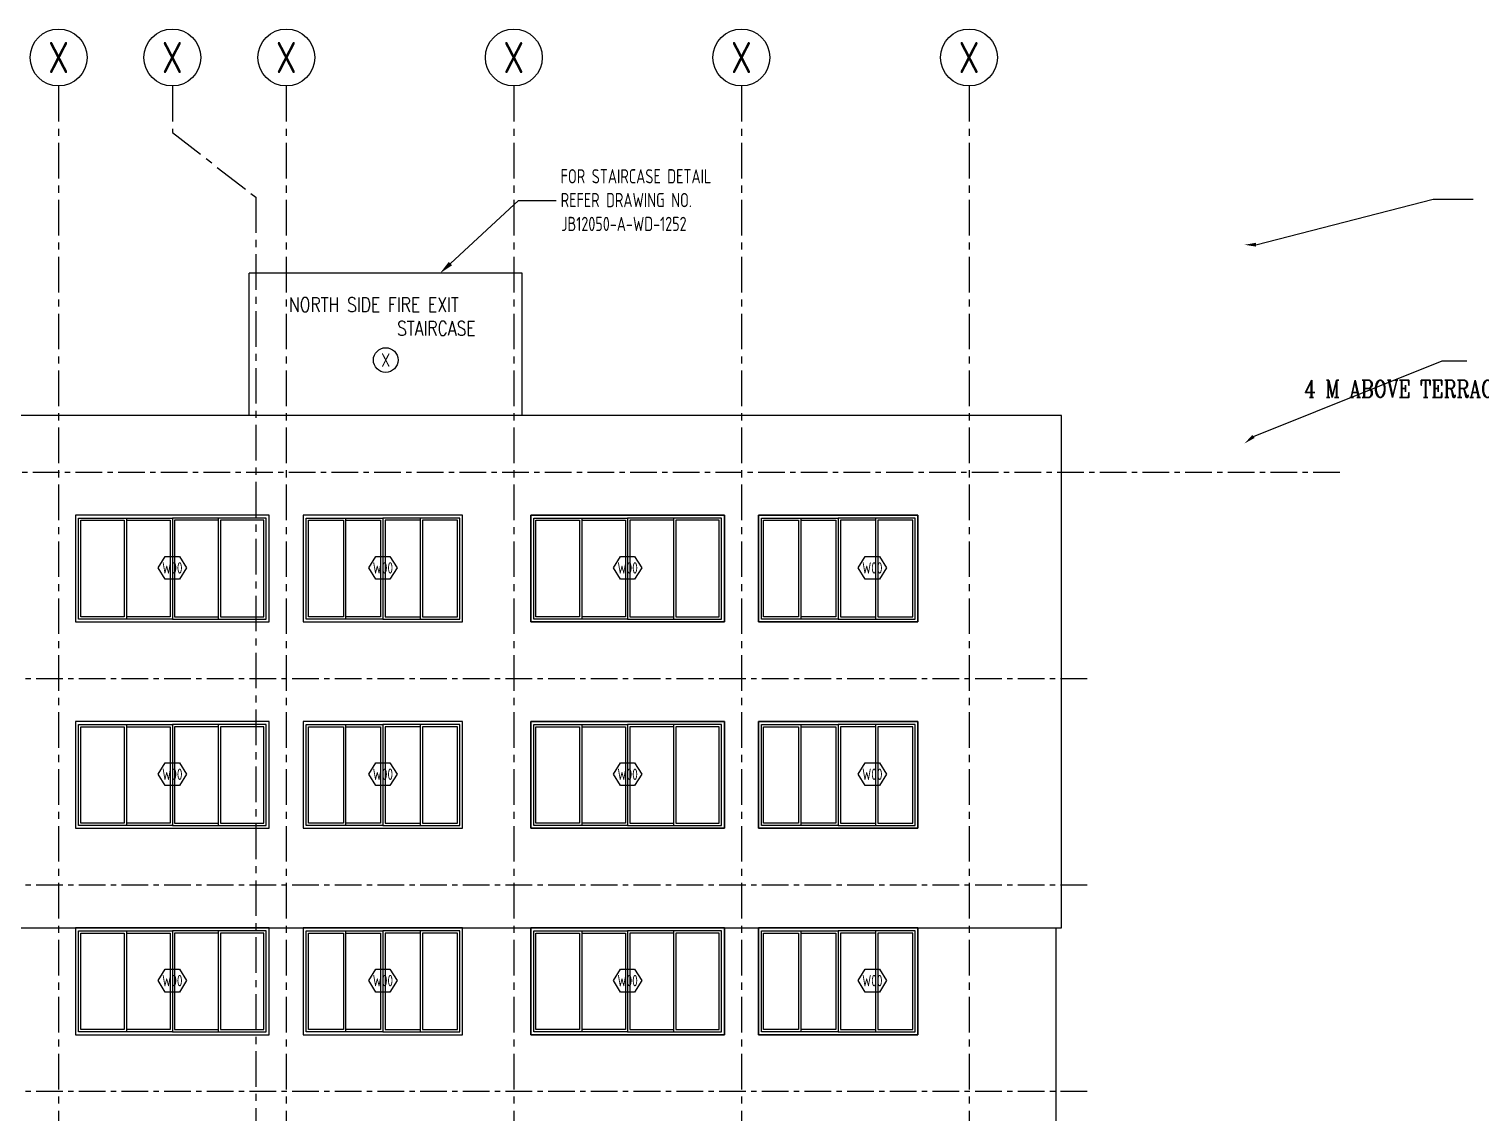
# Model space of a CAD drawing. Header units: millimetres. Extents: x -661525 to 498941, y 282148 to 1359693.
# Drawn here: x -241258 to -215745, y 733088 to 752128 of the extents above; entities that cross this region are included whole.
import ezdxf
from ezdxf.enums import TextEntityAlignment as Align

# ---------------------------------------------------------------- set-up
doc = ezdxf.new("R2010")
doc.units = ezdxf.units.MM
doc.header["$LTSCALE"] = 2.5
doc.linetypes.add('CENTER', pattern=[2, 1.25, -0.25, 0.25, -0.25])
doc.layers.get('0').update_dxf_attribs({"linetype": 'CONTINUOUS'})
doc.layers.get('DEFPOINTS').update_dxf_attribs({"linetype": 'CONTINUOUS'})
for name, color, linetype in [('A-ANNO-GRID', 5, 'CENTER'), ('A-ANNO-NOTE', 11, 'CONTINUOUS'), ('A-ANNO-TEXT', 7, 'CONTINUOUS'), ('A-ELEV-HEVY', 2, 'CONTINUOUS'), ('A-ELEV-MEDM', 34, 'CONTINUOUS'), ('A-ELEV-THIN', 8, 'CONTINUOUS'), ('I-ANNO-NOTE', 11, 'CONTINUOUS')]:
    doc.layers.add(name, color=color, linetype=linetype)
doc.styles.add('COMPLEX', font='complex.shx', dxfattribs={"width": 0.8})
doc.styles.add('ISOCP', font='isocp.shx', dxfattribs={"width": 0.8})
doc.styles.add('ROMAND', font='ROMAND')

msp = doc.modelspace()

# ---------------------------------------------------------------- linework, layer by layer
at = {"color": 252}
for p, q in [((-238989.9, 742662.8), (-238863.5, 742862.8)), ((-238863.5, 742862.8), (-238616.2, 742862.8)), ((-238616.2, 742862.8), (-238489.9, 742662.8)), ((-235289.8, 742662.8), (-235163.4, 742862.8)), ((-235163.4, 742862.8), (-234916.1, 742862.8)), ((-234916.1, 742862.8), (-234789.8, 742662.8)), ((-230989.7, 742662.8), (-230863.4, 742862.8)), ((-230863.4, 742862.8), (-230616.1, 742862.8)), ((-230616.1, 742862.8), (-230489.7, 742662.8)), ((-226689.7, 742662.8), (-226563.4, 742862.8)), ((-226563.4, 742862.8), (-226316.1, 742862.8)), ((-226316.1, 742862.8), (-226189.7, 742662.8)), ((-238863.5, 742462.8), (-238989.9, 742662.8)), ((-238616.2, 742462.8), (-238863.5, 742462.8)), ((-238489.9, 742662.8), (-238616.2, 742462.8)), ((-235163.4, 742462.8), (-235289.8, 742662.8)), ((-234916.1, 742462.8), (-235163.4, 742462.8)), ((-234789.8, 742662.8), (-234916.1, 742462.8)), ((-230863.4, 742462.8), (-230989.7, 742662.8)), ((-230616.1, 742462.8), (-230863.4, 742462.8)), ((-230489.7, 742662.8), (-230616.1, 742462.8)), ((-226563.4, 742462.8), (-226689.7, 742662.8)), ((-226316.1, 742462.8), (-226563.4, 742462.8)), ((-226189.7, 742662.8), (-226316.1, 742462.8)), ((-238989.9, 739037.8), (-238863.5, 739237.8)), ((-238863.5, 739237.8), (-238616.2, 739237.8)), ((-238616.2, 739237.8), (-238489.9, 739037.8)), ((-235289.8, 739037.8), (-235163.4, 739237.8)), ((-235163.4, 739237.8), (-234916.1, 739237.8)), ((-234916.1, 739237.8), (-234789.8, 739037.8)), ((-230989.7, 739037.8), (-230863.4, 739237.8)), ((-230863.4, 739237.8), (-230616.1, 739237.8)), ((-230616.1, 739237.8), (-230489.7, 739037.8)), ((-226689.7, 739037.8), (-226563.4, 739237.8)), ((-226563.4, 739237.8), (-226316.1, 739237.8)), ((-226316.1, 739237.8), (-226189.7, 739037.8)), ((-238863.5, 738837.8), (-238989.9, 739037.8)), ((-238489.9, 739037.8), (-238616.2, 738837.8)), ((-235163.4, 738837.8), (-235289.8, 739037.8)), ((-234789.8, 739037.8), (-234916.1, 738837.8)), ((-230863.4, 738837.8), (-230989.7, 739037.8)), ((-230489.7, 739037.8), (-230616.1, 738837.8)), ((-226563.4, 738837.8), (-226689.7, 739037.8)), ((-226189.7, 739037.8), (-226316.1, 738837.8)), ((-238616.2, 738837.8), (-238863.5, 738837.8)), ((-234916.1, 738837.8), (-235163.4, 738837.8)), ((-230616.1, 738837.8), (-230863.4, 738837.8)), ((-226316.1, 738837.8), (-226563.4, 738837.8)), ((-238989.9, 735412.8), (-238863.5, 735612.8)), ((-238863.5, 735612.8), (-238616.2, 735612.8)), ((-238616.2, 735612.8), (-238489.9, 735412.8)), ((-235289.8, 735412.8), (-235163.4, 735612.8)), ((-235163.4, 735612.8), (-234916.1, 735612.8)), ((-234916.1, 735612.8), (-234789.8, 735412.8)), ((-230989.7, 735412.8), (-230863.4, 735612.8)), ((-230863.4, 735612.8), (-230616.1, 735612.8)), ((-230616.1, 735612.8), (-230489.7, 735412.8)), ((-226689.7, 735412.8), (-226563.4, 735612.8)), ((-226563.4, 735612.8), (-226316.1, 735612.8)), ((-226316.1, 735612.8), (-226189.7, 735412.8)), ((-238863.5, 735212.8), (-238989.9, 735412.8)), ((-238489.9, 735412.8), (-238616.2, 735212.8)), ((-235163.4, 735212.8), (-235289.8, 735412.8)), ((-234789.8, 735412.8), (-234916.1, 735212.8)), ((-230863.4, 735212.8), (-230989.7, 735412.8)), ((-230489.7, 735412.8), (-230616.1, 735212.8)), ((-226563.4, 735212.8), (-226689.7, 735412.8)), ((-226189.7, 735412.8), (-226316.1, 735212.8)), ((-238616.2, 735212.8), (-238863.5, 735212.8)), ((-234916.1, 735212.8), (-235163.4, 735212.8)), ((-230616.1, 735212.8), (-230863.4, 735212.8)), ((-226316.1, 735212.8), (-226563.4, 735212.8))]:
    msp.add_line(p, q, dxfattribs=at)
at = {"color": 252, "linetype": 'Continuous'}
for centre in [(-240738.7, 751627.9), (-238740.4, 751627.9), (-236737.4, 751627.9), (-232739.7, 751627.9), (-228739.7, 751627.9), (-224739.7, 751627.9)]:
    msp.add_circle(centre, 500, dxfattribs=at)
msp.add_ellipse((-234989.7, 746313.3), major_axis=(217, 0.1), ratio=1, start_param=3.1413167, end_param=9.424502, dxfattribs=at)
at = {"layer": 'A-ANNO-GRID', "color": 252, "ltscale": 200}
for p, q in [((-240739.7, 751127.9), (-240739.7, 712400.6)), ((-238738.9, 751127.9), (-238738.9, 750312.4)), ((-236739.7, 751127.9), (-236739.7, 712400.6)), ((-232739.7, 751127.9), (-232739.7, 712400.6)), ((-228739.7, 751127.9), (-228739.7, 712400.6)), ((-224739.7, 751127.9), (-224739.7, 712400.6)), ((-238738.9, 750312.4), (-237274.7, 749173.4)), ((-237274.7, 749173.4), (-237274.7, 712400.6))]:
    msp.add_line(p, q, dxfattribs=at)
at = {"layer": 'A-ANNO-GRID', "color": 253, "ltscale": 150}
msp.add_line((-218224.8, 744338.3), (-303725.9, 744338.3), dxfattribs=at)
at = {"layer": 'A-ANNO-GRID', "color": 252, "ltscale": 150}
for p, q in [((-222664.7, 740713.3), (-303725.9, 740713.3)), ((-222664.7, 737088.3), (-303725.9, 737088.3)), ((-222664.7, 733463.3), (-303725.9, 733463.3))]:
    msp.add_line(p, q, dxfattribs=at)
at = {"layer": 'A-ANNO-NOTE', "color": 253}
for points in [[(-219699.9, 748338.3), (-216583.9, 749140.5), (-215881.1, 749140.5)], [(-219742.1, 744971.3), (-216426.6, 746298.1), (-215990.6, 746298.1)]]:
    msp.add_lwpolyline(points, dxfattribs=at)
for points in [[(-219699.6, 748306.5), (-219899.9, 748338.3), (-219700.1, 748373.1)], [(-219721.6, 744945), (-219899.9, 744848.4), (-219762.6, 744997.6)]]:
    msp.add_solid(points, dxfattribs=at)
at = {"layer": 'A-ELEV-HEVY', "color": 252}
for p, q in [((-223114.7, 745338), (-301464.7, 745338)), ((-223114.7, 736338.3), (-223114.7, 745338)), ((-255139.7, 736338), (-223114.7, 736338.3))]:
    msp.add_line(p, q, dxfattribs=at)
at = {"layer": 'A-ELEV-MEDM', "color": 252}
for p, q in [((-232439.6, 741713.3), (-232439.6, 743588.3)), ((-232439.6, 743588.3), (-229039.6, 743588.3)), ((-229039.6, 743588.3), (-229039.6, 741713.3)), ((-228439.7, 743588.3), (-225639.7, 743588.3)), ((-228439.7, 741713.3), (-228439.7, 743588.3)), ((-225639.7, 743588.3), (-225639.7, 741713.3)), ((-229039.6, 741713.3), (-232439.6, 741713.3)), ((-225639.7, 741713.3), (-228439.7, 741713.3)), ((-232439.6, 738088.3), (-232439.6, 739963.3)), ((-232439.6, 739963.3), (-229039.6, 739963.3)), ((-229039.6, 739963.3), (-229039.6, 738088.3)), ((-228439.7, 739963.3), (-225639.7, 739963.3)), ((-228439.7, 738088.3), (-228439.7, 739963.3)), ((-225639.7, 739963.3), (-225639.7, 738088.3)), ((-229039.6, 738088.3), (-232439.6, 738088.3)), ((-225639.7, 738088.3), (-228439.7, 738088.3)), ((-255139.7, 736338.3), (-223214.7, 736338.3)), ((-232439.6, 734463.3), (-232439.6, 736338.3)), ((-232439.6, 736338.3), (-229039.6, 736338.3)), ((-229039.6, 736338.3), (-229039.6, 734463.3)), ((-228439.7, 736338.3), (-225639.7, 736338.3)), ((-228439.7, 734463.3), (-228439.7, 736338.3)), ((-225639.7, 736338.3), (-225639.7, 734463.3)), ((-223214.7, 736338.3), (-223214.7, 721838.3)), ((-229039.6, 734463.3), (-232439.6, 734463.3)), ((-225639.7, 734463.3), (-228439.7, 734463.3))]:
    msp.add_line(p, q, dxfattribs=at)
at = {"layer": 'A-ELEV-THIN', "color": 252}
for p, q in [((-232589.7, 747838.3), (-237389.7, 747838.3)), ((-237389.7, 745338.2), (-237389.7, 747838.3)), ((-232589.7, 745338.2), (-232589.7, 747838.3)), ((-240389.7, 743538.3), (-239544.7, 743538.3)), ((-240389.7, 741763.3), (-240389.7, 743538.3)), ((-240349.7, 743498.3), (-239584.7, 743498.3)), ((-240349.7, 741803.3), (-240349.7, 743498.3)), ((-239584.7, 743538.3), (-239584.7, 743538.3)), ((-239584.7, 743538.3), (-238739.7, 743538.3)), ((-239584.7, 743498.3), (-239584.7, 741803.3)), ((-239544.7, 743538.3), (-239544.7, 741763.3)), ((-239544.7, 743498.3), (-238779.7, 743498.3)), ((-238779.7, 743498.3), (-238779.7, 741803.3)), ((-237894.7, 743538.3), (-238739.7, 743538.3)), ((-238739.7, 743538.3), (-238739.7, 741763.3)), ((-238739.7, 743538.3), (-238739.7, 741763.3)), ((-237934.7, 743498.3), (-238699.7, 743498.3)), ((-238699.7, 743498.3), (-238699.7, 741803.3)), ((-237089.7, 743538.3), (-237934.7, 743538.3)), ((-237934.7, 743538.3), (-237934.7, 741763.3)), ((-237894.7, 743538.3), (-237894.7, 743538.3)), ((-237129.7, 743498.3), (-237894.7, 743498.3)), ((-237894.7, 743498.3), (-237894.7, 741803.3)), ((-237129.7, 741803.3), (-237129.7, 743498.3)), ((-237089.7, 741763.3), (-237089.7, 743538.3)), ((-236389.8, 743538.3), (-235694.8, 743538.3)), ((-236389.8, 741763.3), (-236389.8, 743538.3)), ((-236349.8, 743498.3), (-235734.8, 743498.3)), ((-236349.8, 741803.3), (-236349.8, 743498.3)), ((-235734.8, 743538.3), (-235734.8, 743538.3)), ((-235734.8, 743538.3), (-235039.8, 743538.3)), ((-235734.8, 743498.3), (-235734.8, 741803.3)), ((-235694.8, 743538.3), (-235694.8, 741763.3)), ((-235694.8, 743498.3), (-235079.8, 743498.3)), ((-235079.8, 743498.3), (-235079.8, 741803.3)), ((-234344.8, 743538.3), (-235039.8, 743538.3)), ((-235039.8, 743538.3), (-235039.8, 741763.3)), ((-235039.8, 743538.3), (-235039.8, 741763.3)), ((-234384.8, 743498.3), (-234999.8, 743498.3)), ((-234999.8, 743498.3), (-234999.8, 741803.3)), ((-233689.8, 743538.3), (-234384.8, 743538.3)), ((-234384.8, 743538.3), (-234384.8, 741763.3)), ((-234344.8, 743538.3), (-234344.8, 743538.3)), ((-233729.8, 743498.3), (-234344.8, 743498.3)), ((-234344.8, 743498.3), (-234344.8, 741803.3)), ((-233729.8, 741803.3), (-233729.8, 743498.3)), ((-233689.8, 741763.3), (-233689.8, 743538.3)), ((-232389.7, 743538.3), (-231544.7, 743538.3)), ((-232389.7, 741763.3), (-232389.7, 743538.3)), ((-232349.7, 743498.3), (-231584.7, 743498.3)), ((-232349.7, 741803.3), (-232349.7, 743498.3)), ((-231584.7, 743538.3), (-231584.7, 743538.3)), ((-231584.7, 743538.3), (-230739.7, 743538.3)), ((-231584.7, 743498.3), (-231584.7, 741803.3)), ((-231544.7, 743538.3), (-231544.7, 741763.3)), ((-231544.7, 743498.3), (-230779.7, 743498.3)), ((-230779.7, 743498.3), (-230779.7, 741803.3)), ((-229894.7, 743538.3), (-230739.7, 743538.3)), ((-230739.7, 743538.3), (-230739.7, 741763.3)), ((-230739.7, 743538.3), (-230739.7, 741763.3)), ((-229934.7, 743498.3), (-230699.7, 743498.3)), ((-230699.7, 743498.3), (-230699.7, 741803.3)), ((-229089.7, 743538.3), (-229934.7, 743538.3)), ((-229934.7, 743538.3), (-229934.7, 741763.3)), ((-229894.7, 743538.3), (-229894.7, 743538.3)), ((-229129.7, 743498.3), (-229894.7, 743498.3)), ((-229894.7, 743498.3), (-229894.7, 741803.3)), ((-229129.7, 741803.3), (-229129.7, 743498.3)), ((-229089.7, 741763.3), (-229089.7, 743538.3)), ((-228389.7, 743538.3), (-227694.7, 743538.3)), ((-228389.7, 741763.3), (-228389.7, 743538.3)), ((-228349.7, 743498.3), (-227734.7, 743498.3)), ((-228349.7, 741803.3), (-228349.7, 743498.3)), ((-227734.7, 743538.3), (-227734.7, 743538.3)), ((-227734.7, 743538.3), (-227039.7, 743538.3)), ((-227734.7, 743498.3), (-227734.7, 741803.3)), ((-227694.7, 743538.3), (-227694.7, 741763.3)), ((-227694.7, 743498.3), (-227079.7, 743498.3)), ((-227079.7, 743498.3), (-227079.7, 741803.3)), ((-226344.7, 743538.3), (-227039.7, 743538.3)), ((-227039.7, 743538.3), (-227039.7, 741763.3)), ((-227039.7, 743538.3), (-227039.7, 741763.3)), ((-226384.7, 743498.3), (-226999.7, 743498.3)), ((-226999.7, 743498.3), (-226999.7, 741803.3)), ((-225689.7, 743538.3), (-226384.7, 743538.3)), ((-226384.7, 743538.3), (-226384.7, 741763.3)), ((-226344.7, 743538.3), (-226344.7, 743538.3)), ((-225729.7, 743498.3), (-226344.7, 743498.3)), ((-226344.7, 743498.3), (-226344.7, 741803.3)), ((-225729.7, 741803.3), (-225729.7, 743498.3)), ((-225689.7, 741763.3), (-225689.7, 743538.3)), ((-239544.7, 741763.3), (-240389.7, 741763.3)), ((-239584.7, 741803.3), (-240349.7, 741803.3)), ((-238739.7, 741763.3), (-239584.7, 741763.3)), ((-238779.7, 741803.3), (-239544.7, 741803.3)), ((-238739.7, 741763.3), (-237894.7, 741763.3)), ((-238699.7, 741803.3), (-237934.7, 741803.3)), ((-237934.7, 741763.3), (-237089.7, 741763.3)), ((-237894.7, 741803.3), (-237129.7, 741803.3)), ((-235694.8, 741763.3), (-236389.8, 741763.3)), ((-235734.8, 741803.3), (-236349.8, 741803.3)), ((-235039.8, 741763.3), (-235734.8, 741763.3)), ((-235079.8, 741803.3), (-235694.8, 741803.3)), ((-235039.8, 741763.3), (-234344.8, 741763.3)), ((-234999.8, 741803.3), (-234384.8, 741803.3)), ((-234384.8, 741763.3), (-233689.8, 741763.3)), ((-234344.8, 741803.3), (-233729.8, 741803.3)), ((-231544.7, 741763.3), (-232389.7, 741763.3)), ((-231584.7, 741803.3), (-232349.7, 741803.3)), ((-230739.7, 741763.3), (-231584.7, 741763.3)), ((-230779.7, 741803.3), (-231544.7, 741803.3)), ((-230739.7, 741763.3), (-229894.7, 741763.3)), ((-230699.7, 741803.3), (-229934.7, 741803.3)), ((-229934.7, 741763.3), (-229089.7, 741763.3)), ((-229894.7, 741803.3), (-229129.7, 741803.3)), ((-227694.7, 741763.3), (-228389.7, 741763.3)), ((-227734.7, 741803.3), (-228349.7, 741803.3)), ((-227039.7, 741763.3), (-227734.7, 741763.3)), ((-227079.7, 741803.3), (-227694.7, 741803.3)), ((-227039.7, 741763.3), (-226344.7, 741763.3)), ((-226999.7, 741803.3), (-226384.7, 741803.3)), ((-226384.7, 741763.3), (-225689.7, 741763.3)), ((-226344.7, 741803.3), (-225729.7, 741803.3)), ((-240389.7, 739913.3), (-239544.7, 739913.3)), ((-240389.7, 738138.3), (-240389.7, 739913.3)), ((-239584.7, 739913.3), (-239584.7, 739913.3)), ((-239584.7, 739913.3), (-238739.7, 739913.3)), ((-239544.7, 739913.3), (-239544.7, 738138.3)), ((-237894.7, 739913.3), (-238739.7, 739913.3)), ((-238739.7, 739913.3), (-238739.7, 738138.3)), ((-238739.7, 739913.3), (-238739.7, 738138.3)), ((-237089.7, 739913.3), (-237934.7, 739913.3)), ((-237934.7, 739913.3), (-237934.7, 738138.3)), ((-237894.7, 739913.3), (-237894.7, 739913.3)), ((-237089.7, 738138.3), (-237089.7, 739913.3)), ((-236389.8, 739913.3), (-235694.8, 739913.3)), ((-236389.8, 738138.3), (-236389.8, 739913.3)), ((-235734.8, 739913.3), (-235734.8, 739913.3)), ((-235734.8, 739913.3), (-235039.8, 739913.3)), ((-235694.8, 739913.3), (-235694.8, 738138.3)), ((-234344.8, 739913.3), (-235039.8, 739913.3)), ((-235039.8, 739913.3), (-235039.8, 738138.3)), ((-235039.8, 739913.3), (-235039.8, 738138.3)), ((-233689.8, 739913.3), (-234384.8, 739913.3)), ((-234384.8, 739913.3), (-234384.8, 738138.3)), ((-234344.8, 739913.3), (-234344.8, 739913.3)), ((-233689.8, 738138.3), (-233689.8, 739913.3)), ((-232389.7, 739913.3), (-231544.7, 739913.3)), ((-232389.7, 738138.3), (-232389.7, 739913.3)), ((-231584.7, 739913.3), (-231584.7, 739913.3)), ((-231584.7, 739913.3), (-230739.7, 739913.3)), ((-231544.7, 739913.3), (-231544.7, 738138.3)), ((-229894.7, 739913.3), (-230739.7, 739913.3)), ((-230739.7, 739913.3), (-230739.7, 738138.3)), ((-230739.7, 739913.3), (-230739.7, 738138.3)), ((-229089.7, 739913.3), (-229934.7, 739913.3)), ((-229934.7, 739913.3), (-229934.7, 738138.3)), ((-229894.7, 739913.3), (-229894.7, 739913.3)), ((-229089.7, 738138.3), (-229089.7, 739913.3)), ((-228389.7, 739913.3), (-227694.7, 739913.3)), ((-228389.7, 738138.3), (-228389.7, 739913.3)), ((-227734.7, 739913.3), (-227734.7, 739913.3)), ((-227734.7, 739913.3), (-227039.7, 739913.3)), ((-227694.7, 739913.3), (-227694.7, 738138.3)), ((-226344.7, 739913.3), (-227039.7, 739913.3)), ((-227039.7, 739913.3), (-227039.7, 738138.3)), ((-227039.7, 739913.3), (-227039.7, 738138.3)), ((-225689.7, 739913.3), (-226384.7, 739913.3)), ((-226384.7, 739913.3), (-226384.7, 738138.3)), ((-226344.7, 739913.3), (-226344.7, 739913.3)), ((-225689.7, 738138.3), (-225689.7, 739913.3)), ((-240349.7, 739873.3), (-239584.7, 739873.3)), ((-240349.7, 738178.3), (-240349.7, 739873.3)), ((-239584.7, 739873.3), (-239584.7, 738178.3)), ((-239544.7, 739873.3), (-238779.7, 739873.3)), ((-238779.7, 739873.3), (-238779.7, 738178.3)), ((-237934.7, 739873.3), (-238699.7, 739873.3)), ((-238699.7, 739873.3), (-238699.7, 738178.3)), ((-237129.7, 739873.3), (-237894.7, 739873.3)), ((-237894.7, 739873.3), (-237894.7, 738178.3)), ((-237129.7, 738178.3), (-237129.7, 739873.3)), ((-236349.8, 739873.3), (-235734.8, 739873.3)), ((-236349.8, 738178.3), (-236349.8, 739873.3)), ((-235734.8, 739873.3), (-235734.8, 738178.3)), ((-235694.8, 739873.3), (-235079.8, 739873.3)), ((-235079.8, 739873.3), (-235079.8, 738178.3)), ((-234384.8, 739873.3), (-234999.8, 739873.3)), ((-234999.8, 739873.3), (-234999.8, 738178.3)), ((-233729.8, 739873.3), (-234344.8, 739873.3)), ((-234344.8, 739873.3), (-234344.8, 738178.3)), ((-233729.8, 738178.3), (-233729.8, 739873.3)), ((-232349.7, 739873.3), (-231584.7, 739873.3)), ((-232349.7, 738178.3), (-232349.7, 739873.3)), ((-231584.7, 739873.3), (-231584.7, 738178.3)), ((-231544.7, 739873.3), (-230779.7, 739873.3)), ((-230779.7, 739873.3), (-230779.7, 738178.3)), ((-229934.7, 739873.3), (-230699.7, 739873.3)), ((-230699.7, 739873.3), (-230699.7, 738178.3)), ((-229129.7, 739873.3), (-229894.7, 739873.3)), ((-229894.7, 739873.3), (-229894.7, 738178.3)), ((-229129.7, 738178.3), (-229129.7, 739873.3)), ((-228349.7, 739873.3), (-227734.7, 739873.3)), ((-228349.7, 738178.3), (-228349.7, 739873.3)), ((-227734.7, 739873.3), (-227734.7, 738178.3)), ((-227694.7, 739873.3), (-227079.7, 739873.3)), ((-227079.7, 739873.3), (-227079.7, 738178.3)), ((-226384.7, 739873.3), (-226999.7, 739873.3)), ((-226999.7, 739873.3), (-226999.7, 738178.3)), ((-225729.7, 739873.3), (-226344.7, 739873.3)), ((-226344.7, 739873.3), (-226344.7, 738178.3)), ((-225729.7, 738178.3), (-225729.7, 739873.3)), ((-239544.7, 738138.3), (-240389.7, 738138.3)), ((-239584.7, 738178.3), (-240349.7, 738178.3)), ((-238739.7, 738138.3), (-239584.7, 738138.3)), ((-238779.7, 738178.3), (-239544.7, 738178.3)), ((-238739.7, 738138.3), (-237894.7, 738138.3)), ((-238699.7, 738178.3), (-237934.7, 738178.3)), ((-237934.7, 738138.3), (-237089.7, 738138.3)), ((-237894.7, 738178.3), (-237129.7, 738178.3)), ((-235694.8, 738138.3), (-236389.8, 738138.3)), ((-235734.8, 738178.3), (-236349.8, 738178.3)), ((-235039.8, 738138.3), (-235734.8, 738138.3)), ((-235079.8, 738178.3), (-235694.8, 738178.3)), ((-235039.8, 738138.3), (-234344.8, 738138.3)), ((-234999.8, 738178.3), (-234384.8, 738178.3)), ((-234384.8, 738138.3), (-233689.8, 738138.3)), ((-234344.8, 738178.3), (-233729.8, 738178.3)), ((-231544.7, 738138.3), (-232389.7, 738138.3)), ((-231584.7, 738178.3), (-232349.7, 738178.3)), ((-230739.7, 738138.3), (-231584.7, 738138.3)), ((-230779.7, 738178.3), (-231544.7, 738178.3)), ((-230739.7, 738138.3), (-229894.7, 738138.3)), ((-230699.7, 738178.3), (-229934.7, 738178.3)), ((-229934.7, 738138.3), (-229089.7, 738138.3)), ((-229894.7, 738178.3), (-229129.7, 738178.3)), ((-227694.7, 738138.3), (-228389.7, 738138.3)), ((-227734.7, 738178.3), (-228349.7, 738178.3)), ((-227039.7, 738138.3), (-227734.7, 738138.3)), ((-227079.7, 738178.3), (-227694.7, 738178.3)), ((-227039.7, 738138.3), (-226344.7, 738138.3)), ((-226999.7, 738178.3), (-226384.7, 738178.3)), ((-226384.7, 738138.3), (-225689.7, 738138.3)), ((-226344.7, 738178.3), (-225729.7, 738178.3)), ((-240389.7, 736288.3), (-239544.7, 736288.3)), ((-240389.7, 734513.3), (-240389.7, 736288.3)), ((-240349.7, 736248.3), (-239584.7, 736248.3)), ((-240349.7, 734553.3), (-240349.7, 736248.3)), ((-239584.7, 736288.3), (-239584.7, 736288.3)), ((-239584.7, 736288.3), (-238739.7, 736288.3)), ((-239584.7, 736248.3), (-239584.7, 734553.3)), ((-239544.7, 736288.3), (-239544.7, 734513.3)), ((-239544.7, 736248.3), (-238779.7, 736248.3)), ((-238779.7, 736248.3), (-238779.7, 734553.3)), ((-237894.7, 736288.3), (-238739.7, 736288.3)), ((-238739.7, 736288.3), (-238739.7, 734513.3)), ((-238739.7, 736288.3), (-238739.7, 734513.3)), ((-237934.7, 736248.3), (-238699.7, 736248.3)), ((-238699.7, 736248.3), (-238699.7, 734553.3)), ((-237089.7, 736288.3), (-237934.7, 736288.3)), ((-237934.7, 736288.3), (-237934.7, 734513.3)), ((-237894.7, 736288.3), (-237894.7, 736288.3)), ((-237129.7, 736248.3), (-237894.7, 736248.3)), ((-237894.7, 736248.3), (-237894.7, 734553.3)), ((-237129.7, 734553.3), (-237129.7, 736248.3)), ((-237089.7, 734513.3), (-237089.7, 736288.3)), ((-236389.8, 736288.3), (-235694.8, 736288.3)), ((-236389.8, 734513.3), (-236389.8, 736288.3)), ((-236349.8, 736248.3), (-235734.8, 736248.3)), ((-236349.8, 734553.3), (-236349.8, 736248.3)), ((-235734.8, 736288.3), (-235734.8, 736288.3)), ((-235734.8, 736288.3), (-235039.8, 736288.3)), ((-235734.8, 736248.3), (-235734.8, 734553.3)), ((-235694.8, 736288.3), (-235694.8, 734513.3)), ((-235694.8, 736248.3), (-235079.8, 736248.3)), ((-235079.8, 736248.3), (-235079.8, 734553.3)), ((-234344.8, 736288.3), (-235039.8, 736288.3)), ((-235039.8, 736288.3), (-235039.8, 734513.3)), ((-235039.8, 736288.3), (-235039.8, 734513.3)), ((-234384.8, 736248.3), (-234999.8, 736248.3)), ((-234999.8, 736248.3), (-234999.8, 734553.3)), ((-233689.8, 736288.3), (-234384.8, 736288.3)), ((-234384.8, 736288.3), (-234384.8, 734513.3)), ((-234344.8, 736288.3), (-234344.8, 736288.3)), ((-233729.8, 736248.3), (-234344.8, 736248.3)), ((-234344.8, 736248.3), (-234344.8, 734553.3)), ((-233729.8, 734553.3), (-233729.8, 736248.3)), ((-233689.8, 734513.3), (-233689.8, 736288.3)), ((-232389.7, 736288.3), (-231544.7, 736288.3)), ((-232389.7, 734513.3), (-232389.7, 736288.3)), ((-232349.7, 736248.3), (-231584.7, 736248.3)), ((-232349.7, 734553.3), (-232349.7, 736248.3)), ((-231584.7, 736288.3), (-231584.7, 736288.3)), ((-231584.7, 736288.3), (-230739.7, 736288.3)), ((-231584.7, 736248.3), (-231584.7, 734553.3)), ((-231544.7, 736288.3), (-231544.7, 734513.3)), ((-231544.7, 736248.3), (-230779.7, 736248.3)), ((-230779.7, 736248.3), (-230779.7, 734553.3)), ((-229894.7, 736288.3), (-230739.7, 736288.3)), ((-230739.7, 736288.3), (-230739.7, 734513.3)), ((-230739.7, 736288.3), (-230739.7, 734513.3)), ((-229934.7, 736248.3), (-230699.7, 736248.3)), ((-230699.7, 736248.3), (-230699.7, 734553.3)), ((-229089.7, 736288.3), (-229934.7, 736288.3)), ((-229934.7, 736288.3), (-229934.7, 734513.3)), ((-229894.7, 736288.3), (-229894.7, 736288.3)), ((-229129.7, 736248.3), (-229894.7, 736248.3)), ((-229894.7, 736248.3), (-229894.7, 734553.3)), ((-229129.7, 734553.3), (-229129.7, 736248.3)), ((-229089.7, 734513.3), (-229089.7, 736288.3)), ((-228389.7, 736288.3), (-227694.7, 736288.3)), ((-228389.7, 734513.3), (-228389.7, 736288.3)), ((-228349.7, 736248.3), (-227734.7, 736248.3)), ((-228349.7, 734553.3), (-228349.7, 736248.3)), ((-227734.7, 736288.3), (-227734.7, 736288.3)), ((-227734.7, 736288.3), (-227039.7, 736288.3)), ((-227734.7, 736248.3), (-227734.7, 734553.3)), ((-227694.7, 736288.3), (-227694.7, 734513.3)), ((-227694.7, 736248.3), (-227079.7, 736248.3)), ((-227079.7, 736248.3), (-227079.7, 734553.3)), ((-226344.7, 736288.3), (-227039.7, 736288.3)), ((-227039.7, 736288.3), (-227039.7, 734513.3)), ((-227039.7, 736288.3), (-227039.7, 734513.3)), ((-226384.7, 736248.3), (-226999.7, 736248.3)), ((-226999.7, 736248.3), (-226999.7, 734553.3)), ((-225689.7, 736288.3), (-226384.7, 736288.3)), ((-226384.7, 736288.3), (-226384.7, 734513.3)), ((-226344.7, 736288.3), (-226344.7, 736288.3)), ((-225729.7, 736248.3), (-226344.7, 736248.3)), ((-226344.7, 736248.3), (-226344.7, 734553.3)), ((-225729.7, 734553.3), (-225729.7, 736248.3)), ((-225689.7, 734513.3), (-225689.7, 736288.3)), ((-239584.7, 734553.3), (-240349.7, 734553.3)), ((-238779.7, 734553.3), (-239544.7, 734553.3)), ((-238699.7, 734553.3), (-237934.7, 734553.3)), ((-237894.7, 734553.3), (-237129.7, 734553.3)), ((-235734.8, 734553.3), (-236349.8, 734553.3)), ((-235079.8, 734553.3), (-235694.8, 734553.3)), ((-234999.8, 734553.3), (-234384.8, 734553.3)), ((-234344.8, 734553.3), (-233729.8, 734553.3)), ((-231584.7, 734553.3), (-232349.7, 734553.3)), ((-230779.7, 734553.3), (-231544.7, 734553.3)), ((-230699.7, 734553.3), (-229934.7, 734553.3)), ((-229894.7, 734553.3), (-229129.7, 734553.3)), ((-227734.7, 734553.3), (-228349.7, 734553.3)), ((-227079.7, 734553.3), (-227694.7, 734553.3)), ((-226999.7, 734553.3), (-226384.7, 734553.3)), ((-226344.7, 734553.3), (-225729.7, 734553.3)), ((-239544.7, 734513.3), (-240389.7, 734513.3)), ((-238739.7, 734513.3), (-239584.7, 734513.3)), ((-238739.7, 734513.3), (-237894.7, 734513.3)), ((-237934.7, 734513.3), (-237089.7, 734513.3)), ((-235694.8, 734513.3), (-236389.8, 734513.3)), ((-235039.8, 734513.3), (-235734.8, 734513.3)), ((-235039.8, 734513.3), (-234344.8, 734513.3)), ((-234384.8, 734513.3), (-233689.8, 734513.3)), ((-231544.7, 734513.3), (-232389.7, 734513.3)), ((-230739.7, 734513.3), (-231584.7, 734513.3)), ((-230739.7, 734513.3), (-229894.7, 734513.3)), ((-229934.7, 734513.3), (-229089.7, 734513.3)), ((-227694.7, 734513.3), (-228389.7, 734513.3)), ((-227039.7, 734513.3), (-227734.7, 734513.3)), ((-227039.7, 734513.3), (-226344.7, 734513.3)), ((-226384.7, 734513.3), (-225689.7, 734513.3))]:
    msp.add_line(p, q, dxfattribs=at)
at = {"layer": 'DEFPOINTS', "color": 252}
for p, q in [((-237039.7, 743588.3), (-240439.7, 743588.3)), ((-240439.7, 743588.3), (-240439.7, 741713.3)), ((-237039.7, 741713.3), (-237039.7, 743588.3)), ((-233639.8, 743588.3), (-236439.8, 743588.3)), ((-236439.8, 743588.3), (-236439.8, 741713.3)), ((-233639.8, 741713.3), (-233639.8, 743588.3)), ((-229039.7, 743588.3), (-232439.7, 743588.3)), ((-232439.7, 743588.3), (-232439.7, 741713.3)), ((-229039.7, 741713.3), (-229039.7, 743588.3)), ((-225639.7, 743588.3), (-228439.7, 743588.3)), ((-228439.7, 743588.3), (-228439.7, 741713.3)), ((-225639.7, 741713.3), (-225639.7, 743588.3)), ((-240439.7, 741713.3), (-237039.7, 741713.3)), ((-236439.8, 741713.3), (-233639.8, 741713.3)), ((-232439.7, 741713.3), (-229039.7, 741713.3)), ((-228439.7, 741713.3), (-225639.7, 741713.3)), ((-237039.7, 739963.3), (-240439.7, 739963.3)), ((-240439.7, 739963.3), (-240439.7, 738088.3)), ((-237039.7, 738088.3), (-237039.7, 739963.3)), ((-233639.8, 739963.3), (-236439.8, 739963.3)), ((-236439.8, 739963.3), (-236439.8, 738088.3)), ((-233639.8, 738088.3), (-233639.8, 739963.3)), ((-229039.7, 739963.3), (-232439.7, 739963.3)), ((-232439.7, 739963.3), (-232439.7, 738088.3)), ((-229039.7, 738088.3), (-229039.7, 739963.3)), ((-225639.7, 739963.3), (-228439.7, 739963.3)), ((-228439.7, 739963.3), (-228439.7, 738088.3)), ((-225639.7, 738088.3), (-225639.7, 739963.3)), ((-240439.7, 738088.3), (-237039.7, 738088.3)), ((-236439.8, 738088.3), (-233639.8, 738088.3)), ((-232439.7, 738088.3), (-229039.7, 738088.3)), ((-228439.7, 738088.3), (-225639.7, 738088.3)), ((-237039.7, 736338.3), (-240439.7, 736338.3)), ((-240439.7, 736338.3), (-240439.7, 734463.3)), ((-237039.7, 734463.3), (-237039.7, 736338.3)), ((-233639.8, 736338.3), (-236439.8, 736338.3)), ((-236439.8, 736338.3), (-236439.8, 734463.3)), ((-233639.8, 734463.3), (-233639.8, 736338.3)), ((-229039.7, 736338.3), (-232439.7, 736338.3)), ((-232439.7, 736338.3), (-232439.7, 734463.3)), ((-229039.7, 734463.3), (-229039.7, 736338.3)), ((-225639.7, 736338.3), (-228439.7, 736338.3)), ((-228439.7, 736338.3), (-228439.7, 734463.3)), ((-225639.7, 734463.3), (-225639.7, 736338.3)), ((-240439.7, 734463.3), (-237039.7, 734463.3)), ((-236439.8, 734463.3), (-233639.8, 734463.3)), ((-232439.7, 734463.3), (-229039.7, 734463.3)), ((-228439.7, 734463.3), (-225639.7, 734463.3))]:
    msp.add_line(p, q, dxfattribs=at)
at = {"layer": 'I-ANNO-NOTE', "color": 252, "linetype": 'Continuous'}
for p, q in [((-233852.8, 748008.3), (-232656.5, 749118.2)), ((-232656.5, 749118.2), (-231994.1, 749118.2))]:
    msp.add_line(p, q, dxfattribs=at)
msp.add_solid([(-233881.1, 748038.9), (-234036.1, 747838.3), (-233824.4, 747977.8)], dxfattribs=at)

# ---------------------------------------------------------------- texts
at = {"style": 'COMPLEX', "width": 0.8}
msp.add_text('4 M ABOVE TERRACE LEVEL(HABITABLE SPACE)', height=300, dxfattribs=at).set_placement((-218850.5, 745657.7))
at = {"color": 252, "linetype": 'Continuous', "style": 'ISOCP', "text_generation_flag": 4, "width": 0.8}
for p in [(-240738.7, 751627.9), (-238740.4, 751627.9), (-236737.4, 751627.9), (-232739.7, 751627.9), (-228739.7, 751627.9), (-224739.7, 751627.9)]:
    msp.add_attdef('X', text='X', height=550, rotation=180, dxfattribs=at).set_placement(p, align=Align.MIDDLE_CENTER)
msp.add_attdef('X', text='X', height=238.7, dxfattribs=at).set_placement((-234989.7, 746313.3), align=Align.MIDDLE_CENTER)
at = {"color": 252, "style": 'ISOCP', "width": 0.8}
for p in [(-238739.9, 742662.8), (-235039.8, 742662.8), (-230739.7, 742662.8), (-226439.7, 742662.8), (-238739.9, 739037.8), (-235039.8, 739037.8), (-230739.7, 739037.8), (-226439.7, 739037.8), (-238739.9, 735412.8), (-235039.8, 735412.8), (-230739.7, 735412.8), (-226439.7, 735412.8)]:
    msp.add_attdef('W00', text='-', height=200, dxfattribs=at).set_placement(p, align=Align.MIDDLE_CENTER)
at = {"layer": 'A-ANNO-TEXT', "color": 252, "style": 'ROMAND', "width": 0.8}
for s, p in [('NORTH SIDE FIRE EXIT', (-236689.8, 747162.8)), ('STAIRCASE', (-234790.6, 746746.2))]:
    msp.add_text(s, height=250, dxfattribs=at).set_placement(p)
at = {"layer": 'I-ANNO-NOTE', "color": 252, "style": 'ISOCP', "width": 0.8}
for s, p in [('FOR STAIRCASE DETAIL', (-231916.6, 749416.9)), ('REFER DRAWING NO.', (-231915.3, 748998.4)), ('JB12050-A-WD-1252', (-231904.5, 748580))]:
    msp.add_text(s, height=250, dxfattribs=at).set_placement(p)

doc.saveas('drawing.dxf')
